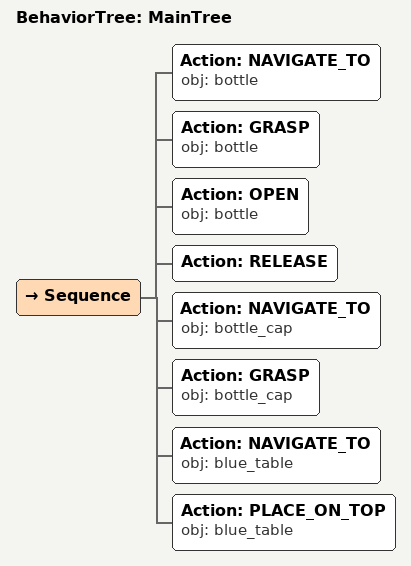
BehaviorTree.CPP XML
<root main_tree_to_execute="MainTree">
  <BehaviorTree ID="MainTree">
    <Sequence>
      <!-- Navigate to bottle -->
      <Action ID="NAVIGATE_TO" obj="bottle"/>
      <!-- Grasp bottle -->
      <Action ID="GRASP" obj="bottle"/>
      <!-- Open bottle -->
      <Action ID="OPEN" obj="bottle"/>
      <!-- Release -->
      <Action ID="RELEASE"/>
      <!-- Navigate to bottle_cap -->
      <Action ID="NAVIGATE_TO" obj="bottle_cap"/>
      <!-- Grasp bottle_cap -->
      <Action ID="GRASP" obj="bottle_cap"/>
      <!-- Navigate to blue_table -->
      <Action ID="NAVIGATE_TO" obj="blue_table"/>
      <!-- Place on blue_table -->
      <Action ID="PLACE_ON_TOP" obj="blue_table"/>
    </Sequence>
  </BehaviorTree>
</root>
